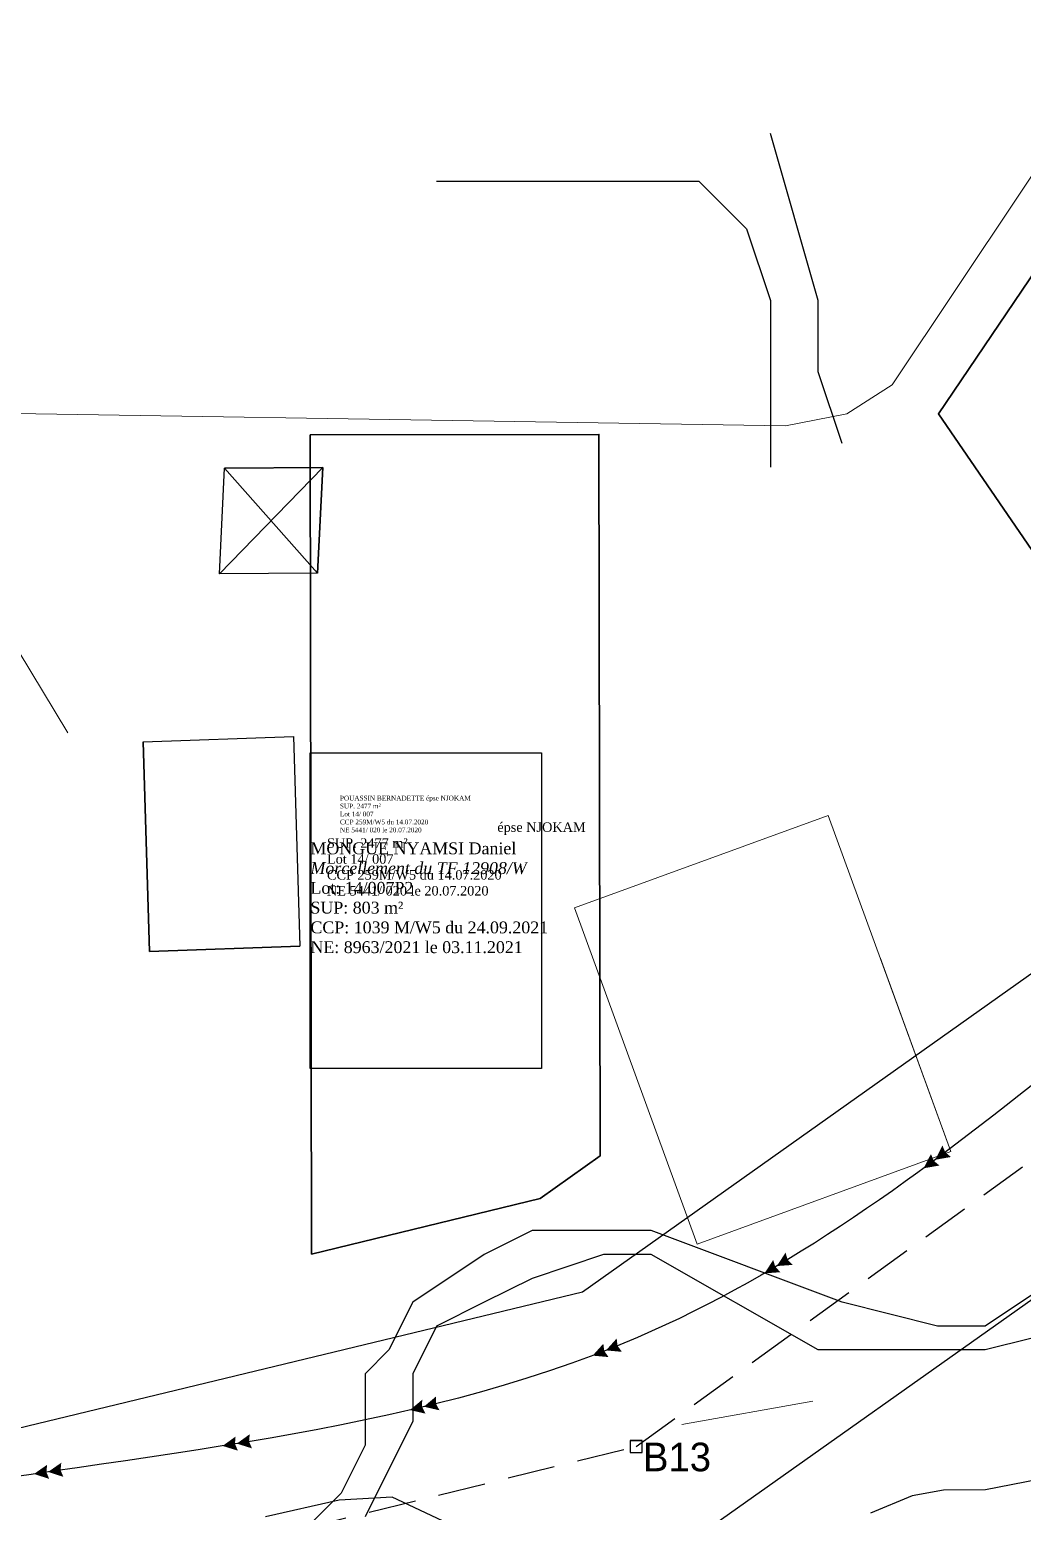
# Model space of a CAD drawing. Header units: millimetres. Extents: x 579832 to 917290, y 449831 to 1452191.
# Drawn here: x 582863.4 to 582967.5, y 451563.1 to 451718.4 of the extents above; entities that cross this region are included whole.
import ezdxf

# ---------------------------------------------------------------- set-up
doc = ezdxf.new("R2010")
doc.units = ezdxf.units.MM
doc.header["$LTSCALE"] = 10
doc.linetypes.add('DASHED', pattern=[0.75, 0.5, -0.25])
for name, color, linetype in [('AssEP_s', 2, 'Continuous'), ('drain nouveau', 6, 'Continuous'), ('end maj 26 02 2021', 7, 'Continuous'), ('MAJ NOV 2021', 7, 'Continuous'), ('VOIRIES_7M5', 7, 'Continuous')]:
    doc.layers.add(name, color=color, linetype=linetype)
for name, color, linetype, lineweight in [('cH2O_intermitent', 140, 'Continuous', 30), ('drains_fossés', 120, 'Continuous', 20), ('Roads_others', 24, 'Continuous', 9)]:
    doc.layers.add(name, color=color, linetype=linetype, lineweight=lineweight)
doc.styles.add('STYLE3', font='tt0012m_.ttf', dxfattribs={"height": 13})
doc.styles.add('Times 1.0', font='times.ttf', dxfattribs={"width": 0.99, "height": 1})

# ---------------------------------------------------------------- blocks, each defined once
blk = doc.blocks.new('GeoAssEP')
for points in [[(0, 0), (-1, -0.5), (-1, 0.5), (-0.875, 0)], [(1, 0), (0, -0.5), (0, 0.5), (0.125, 0)]]:
    blk.add_solid(points)

msp = doc.modelspace()

# ---------------------------------------------------------------- linework, layer by layer
at = {"color": 0, "lineweight": 13}
msp.add_line((582947.16, 451636.01), (582960.01, 451600.8), dxfattribs=at)
msp.add_line((582947.16, 451636.01), (582960.01, 451600.8), dxfattribs=at)
at = {"color": 2, "lineweight": 13}
for p, q in [((582920.57, 451626.31), (582933.42, 451591.09)), ((582920.57, 451626.31), (582933.42, 451591.09)), ((582952.6, 451621.1), (582960.01, 451600.8)), ((582952.6, 451621.1), (582960.01, 451600.8)), ((582933.42, 451591.09), (582960.01, 451600.8)), ((582933.42, 451591.09), (582960.01, 451600.8))]:
    msp.add_line(p, q, dxfattribs=at)
at = {"color": 7}
for p, q in [((582926.41, 451570.5), (582926.41, 451569.25)), ((582927.66, 451570.5), (582926.41, 451570.5)), ((582926.41, 451570.5), (582927.66, 451570.5)), ((582926.41, 451570.5), (582926.41, 451569.25)), ((582927.66, 451570.5), (582926.41, 451570.5)), ((582926.41, 451570.5), (582927.66, 451570.5)), ((582927.66, 451569.25), (582927.66, 451570.5)), ((582927.66, 451569.25), (582927.66, 451570.5)), ((582926.41, 451569.25), (582927.66, 451569.25)), ((582926.41, 451569.25), (582927.66, 451569.25))]:
    msp.add_line(p, q, dxfattribs=at)
at = {"color": 7, "flags": 128}
for points in [[(582883.88, 451672.4), (582894.19, 451672.46), (582893.63, 451661.39), (582883.33, 451661.34)], [(582883.88, 451672.4), (582894.19, 451672.46), (582893.63, 451661.39), (582883.33, 451661.34)], [(582875.34, 451643.72), (582891.11, 451644.28), (582891.77, 451622.32), (582876, 451621.75)], [(582875.34, 451643.72), (582891.11, 451644.28), (582891.77, 451622.32), (582876, 451621.75), (582875.34, 451643.72)], [(582875.34, 451643.72), (582891.11, 451644.28), (582891.77, 451622.32), (582876, 451621.75)], [(582875.34, 451643.72), (582891.11, 451644.28), (582891.77, 451622.32), (582876, 451621.75), (582875.34, 451643.72)]]:
    msp.add_lwpolyline(points, close=True, dxfattribs=at)
for points in [[(582894.19, 451672.46), (582883.33, 451661.34)], [(582894.19, 451672.46), (582883.33, 451661.34)], [(582883.33, 451661.34), (582883.88, 451672.4)], [(582883.33, 451661.34), (582883.88, 451672.4)], [(582894.19, 451672.46), (582883.88, 451672.4)], [(582894.19, 451672.46), (582883.88, 451672.4)], [(582883.88, 451672.4), (582893.63, 451661.39)], [(582883.88, 451672.4), (582893.63, 451661.39)], [(582893.63, 451661.39), (582894.19, 451672.46)], [(582893.63, 451661.39), (582894.19, 451672.46)], [(582893.63, 451661.39), (582883.33, 451661.34)], [(582893.63, 451661.39), (582883.33, 451661.34)], [(582875.34, 451643.72), (582891.11, 451644.28)], [(582875.34, 451643.72), (582891.11, 451644.28)], [(582875.34, 451643.72), (582876, 451621.75)], [(582875.34, 451643.72), (582876, 451621.75)], [(582891.11, 451644.28), (582891.77, 451622.32)], [(582891.11, 451644.28), (582891.77, 451622.32)], [(582876, 451621.75), (582891.77, 451622.32)], [(582876, 451621.75), (582891.77, 451622.32)]]:
    msp.add_lwpolyline(points, dxfattribs=at)
at = {"color": 0, "lineweight": 13, "flags": 128}
msp.add_lwpolyline([(582920.57, 451626.31), (582947.16, 451636.01), (582960.01, 451600.8), (582933.42, 451591.09), (582920.57, 451626.31)], close=True, dxfattribs=at)
msp.add_lwpolyline([(582920.57, 451626.31), (582947.16, 451636.01), (582960.01, 451600.8), (582933.42, 451591.09), (582920.57, 451626.31)], close=True, dxfattribs=at)
at = {"color": 7, "start_tangent": (-0.926082, 0.377321)}
msp.add_spline([(583557.66, 451862.83), (583505.31, 451833.89), (583395.95, 451826.22), (583268.75, 451825.46), (583255.02, 451823.47), (583225.69, 451797.96), (583176.33, 451769.14), (583135.53, 451733.73), (583020.52, 451647.21), (583013.36, 451642.64), (582927.16, 451581.29), (582848.14, 451564.53), (582742.55, 451535.93), (582737.22, 451534.15), (582651.6, 451456.74), (582638.85, 451458.5)], degree=3, dxfattribs=at)
msp.add_spline([(583557.66, 451862.83), (583505.31, 451833.89), (583395.95, 451826.22), (583268.75, 451825.46), (583255.02, 451823.47), (583225.69, 451797.96), (583176.33, 451769.14), (583135.53, 451733.73), (583020.52, 451647.21), (583013.36, 451642.64), (582927.16, 451581.29), (582848.14, 451564.53), (582742.55, 451535.93), (582737.22, 451534.15), (582651.6, 451456.74), (582638.85, 451458.5)], degree=3, dxfattribs=at)
at = {"layer": 'cH2O_intermitent'}
for points in [[(582969.21, 451566.42), (582963.65, 451565.34), (582959.26, 451565.3), (582955.96, 451564.7), (582951.6, 451562.89)], [(582969.21, 451566.42), (582963.65, 451565.34), (582959.26, 451565.3), (582955.96, 451564.7), (582951.6, 451562.89)], [(582919.74, 451555.97), (582901.43, 451564.57), (582895.9, 451564.24), (582888.16, 451562.49)], [(582919.74, 451555.97), (582901.43, 451564.57), (582895.9, 451564.24), (582888.16, 451562.49)]]:
    msp.add_lwpolyline(points, dxfattribs=at)
at = {"layer": 'drain nouveau', "color": 7, "lineweight": 30}
for p, q in [((582921.41, 451586.08), (583090.51, 451706.04)), ((582921.41, 451586.08), (583090.51, 451706.04)), ((583106.73, 451683.17), (582933.7, 451560.6)), ((583106.73, 451683.17), (582933.7, 451560.6)), ((582812.7, 451559.84), (582921.41, 451586.08)), ((582812.7, 451559.84), (582921.41, 451586.08))]:
    msp.add_line(p, q, dxfattribs=at)
at = {"layer": 'drains_fossés'}
msp.add_line((582945.55, 451574.63), (582931.82, 451572.18), dxfattribs=at)
msp.add_line((582945.55, 451574.63), (582931.82, 451572.18), dxfattribs=at)
msp.add_lwpolyline([(582850.52, 451658.61), (582858.78, 451663.52), (582862.24, 451653.28), (582867.43, 451644.67)], dxfattribs=at)
msp.add_lwpolyline([(582850.52, 451658.61), (582858.78, 451663.52), (582862.24, 451653.28), (582867.43, 451644.67)], dxfattribs=at)
at = {"layer": 'end maj 26 02 2021', "flags": 128}
for points in [[(582948.61, 451674.99), (582946.11, 451682.49), (582946.11, 451689.99), (582941.11, 451707.49)], [(582948.61, 451674.99), (582946.11, 451682.49), (582946.11, 451689.99), (582941.11, 451707.49)], [(582948.61, 451674.99), (582946.11, 451682.49), (582946.11, 451689.99), (582941.11, 451707.49)], [(582948.61, 451674.99), (582946.11, 451682.49), (582946.11, 451689.99), (582941.11, 451707.49)], [(582906.11, 451702.49), (582926.11, 451702.49), (582933.61, 451702.49), (582938.61, 451697.49), (582941.11, 451689.99), (582941.11, 451682.49), (582941.11, 451672.49)], [(582906.11, 451702.49), (582926.11, 451702.49), (582933.61, 451702.49), (582938.61, 451697.49), (582941.11, 451689.99), (582941.11, 451682.49), (582941.11, 451672.49)], [(582906.11, 451702.49), (582926.11, 451702.49), (582933.61, 451702.49), (582938.61, 451697.49), (582941.11, 451689.99), (582941.11, 451682.49), (582941.11, 451672.49)], [(582906.11, 451702.49), (582926.11, 451702.49), (582933.61, 451702.49), (582938.61, 451697.49), (582941.11, 451689.99), (582941.11, 451682.49), (582941.11, 451672.49)], [(583028.61, 451599.99), (583018.61, 451604.99), (583013.61, 451607.49), (583008.61, 451604.99), (583006.11, 451602.49), (583003.61, 451599.99), (582998.61, 451597.49), (582996.11, 451594.99), (582991.11, 451594.99), (582986.11, 451594.99), (582983.61, 451592.49), (582978.61, 451592.49), (582973.61, 451589.99), (582973.61, 451587.49), (582971.11, 451587.49), (582963.61, 451582.49), (582958.61, 451582.49)], [(583028.61, 451599.99), (583018.61, 451604.99), (583013.61, 451607.49), (583008.61, 451604.99), (583006.11, 451602.49), (583003.61, 451599.99), (582998.61, 451597.49), (582996.11, 451594.99), (582991.11, 451594.99), (582986.11, 451594.99), (582983.61, 451592.49), (582978.61, 451592.49), (582973.61, 451589.99), (582973.61, 451587.49), (582971.11, 451587.49), (582963.61, 451582.49), (582958.61, 451582.49)], [(583028.61, 451599.99), (583018.61, 451604.99), (583013.61, 451607.49), (583008.61, 451604.99), (583006.11, 451602.49), (583003.61, 451599.99), (582998.61, 451597.49), (582996.11, 451594.99), (582991.11, 451594.99), (582986.11, 451594.99), (582983.61, 451592.49), (582978.61, 451592.49), (582973.61, 451589.99), (582973.61, 451587.49), (582971.11, 451587.49), (582963.61, 451582.49), (582958.61, 451582.49)], [(583028.61, 451599.99), (583018.61, 451604.99), (583013.61, 451607.49), (583008.61, 451604.99), (583006.11, 451602.49), (583003.61, 451599.99), (582998.61, 451597.49), (582996.11, 451594.99), (582991.11, 451594.99), (582986.11, 451594.99), (582983.61, 451592.49), (582978.61, 451592.49), (582973.61, 451589.99), (582973.61, 451587.49), (582971.11, 451587.49), (582963.61, 451582.49), (582958.61, 451582.49)], [(582958.61, 451582.49), (582948.61, 451584.99), (582928.61, 451592.49), (582923.61, 451592.49), (582916.11, 451592.49), (582911.11, 451589.99), (582903.61, 451584.99), (582901.11, 451579.99), (582898.61, 451577.49), (582898.61, 451572.49), (582898.61, 451569.99), (582896.11, 451564.99), (582893.61, 451562.49), (582891.11, 451559.99)], [(582958.61, 451582.49), (582948.61, 451584.99), (582928.61, 451592.49), (582923.61, 451592.49), (582916.11, 451592.49), (582911.11, 451589.99), (582903.61, 451584.99), (582901.11, 451579.99), (582898.61, 451577.49), (582898.61, 451572.49), (582898.61, 451569.99), (582896.11, 451564.99), (582893.61, 451562.49), (582891.11, 451559.99)], [(582958.61, 451582.49), (582948.61, 451584.99), (582928.61, 451592.49), (582923.61, 451592.49), (582916.11, 451592.49), (582911.11, 451589.99), (582903.61, 451584.99), (582901.11, 451579.99), (582898.61, 451577.49), (582898.61, 451572.49), (582898.61, 451569.99), (582896.11, 451564.99), (582893.61, 451562.49), (582891.11, 451559.99)], [(582958.61, 451582.49), (582948.61, 451584.99), (582928.61, 451592.49), (582923.61, 451592.49), (582916.11, 451592.49), (582911.11, 451589.99), (582903.61, 451584.99), (582901.11, 451579.99), (582898.61, 451577.49), (582898.61, 451572.49), (582898.61, 451569.99), (582896.11, 451564.99), (582893.61, 451562.49), (582891.11, 451559.99)], [(582973.61, 451582.49), (582963.61, 451579.99), (582946.11, 451579.99), (582928.61, 451589.99), (582923.61, 451589.99), (582916.11, 451587.49), (582911.11, 451584.99), (582906.11, 451582.49), (582903.61, 451577.49), (582903.61, 451574.99), (582903.61, 451572.49), (582901.11, 451567.49), (582898.61, 451562.49)], [(582973.61, 451582.49), (582963.61, 451579.99), (582946.11, 451579.99), (582928.61, 451589.99), (582923.61, 451589.99), (582916.11, 451587.49), (582911.11, 451584.99), (582906.11, 451582.49), (582903.61, 451577.49), (582903.61, 451574.99), (582903.61, 451572.49), (582901.11, 451567.49), (582898.61, 451562.49)], [(582973.61, 451582.49), (582963.61, 451579.99), (582946.11, 451579.99), (582928.61, 451589.99), (582923.61, 451589.99), (582916.11, 451587.49), (582911.11, 451584.99), (582906.11, 451582.49), (582903.61, 451577.49), (582903.61, 451574.99), (582903.61, 451572.49), (582901.11, 451567.49), (582898.61, 451562.49)], [(582973.61, 451582.49), (582963.61, 451579.99), (582946.11, 451579.99), (582928.61, 451589.99), (582923.61, 451589.99), (582916.11, 451587.49), (582911.11, 451584.99), (582906.11, 451582.49), (582903.61, 451577.49), (582903.61, 451574.99), (582903.61, 451572.49), (582901.11, 451567.49), (582898.61, 451562.49)]]:
    msp.add_lwpolyline(points, dxfattribs=at)
at = {"layer": 'end maj 26 02 2021', "color": 150, "lineweight": 35, "flags": 128}
for points in [[(582977.01, 451705.1), (582992.36, 451679.1), (583020.56, 451665.77), (582984.24, 451640.89), (582958.71, 451678.11)], [(582977.01, 451705.1), (582992.36, 451679.1), (583020.56, 451665.77), (582984.24, 451640.89), (582958.71, 451678.11)], [(582892.85, 451675.89), (582923.12, 451675.93), (582923.25, 451600.33), (582916.97, 451595.87), (582893, 451590.04)], [(582892.85, 451675.89), (582923.12, 451675.93), (582923.25, 451600.33), (582916.97, 451595.87), (582893, 451590.04)]]:
    msp.add_lwpolyline(points, close=True, dxfattribs=at)
at = {"layer": 'end maj 26 02 2021', "color": 150, "flags": 128}
msp.add_lwpolyline([(582977.01, 451705.1), (582992.36, 451679.1), (583020.56, 451665.77), (582984.24, 451640.89), (582958.71, 451678.11)], close=True, dxfattribs=at)
msp.add_lwpolyline([(582977.01, 451705.1), (582992.36, 451679.1), (583020.56, 451665.77), (582984.24, 451640.89), (582958.71, 451678.11)], close=True, dxfattribs=at)
msp.add_lwpolyline([(582977.01, 451705.1), (582992.36, 451679.1), (583020.56, 451665.77), (582984.24, 451640.89), (582958.71, 451678.11)], close=True, dxfattribs=at)
msp.add_lwpolyline([(582977.01, 451705.1), (582992.36, 451679.1), (583020.56, 451665.77), (582984.24, 451640.89), (582958.71, 451678.11)], close=True, dxfattribs=at)
at = {"layer": 'end maj 26 02 2021', "color": 150, "lineweight": -3, "flags": 128}
msp.add_lwpolyline([(582892.85, 451675.89), (582923.12, 451675.93), (582923.25, 451600.33), (582916.97, 451595.87), (582893, 451590.04)], close=True, dxfattribs=at)
msp.add_lwpolyline([(582892.85, 451675.89), (582923.12, 451675.93), (582923.25, 451600.33), (582916.97, 451595.87), (582893, 451590.04)], close=True, dxfattribs=at)
msp.add_lwpolyline([(582892.85, 451675.89), (582923.12, 451675.93), (582923.25, 451600.33), (582916.97, 451595.87), (582893, 451590.04)], close=True, dxfattribs=at)
msp.add_lwpolyline([(582892.85, 451675.89), (582923.12, 451675.93), (582923.25, 451600.33), (582916.97, 451595.87), (582893, 451590.04)], close=True, dxfattribs=at)
at = {"layer": 'MAJ NOV 2021', "flags": 128}
msp.add_lwpolyline([(582892.86, 451642.58), (582917.12, 451642.58), (582917.12, 451609.48), (582892.86, 451609.48)], close=True, dxfattribs=at)
msp.add_lwpolyline([(582892.86, 451642.58), (582917.12, 451642.58), (582917.12, 451609.48), (582892.86, 451609.48)], close=True, dxfattribs=at)
msp.add_lwpolyline([(582892.86, 451642.58), (582917.12, 451642.58), (582917.12, 451609.48), (582892.86, 451609.48)], close=True, dxfattribs=at)
msp.add_lwpolyline([(582892.86, 451642.58), (582917.12, 451642.58), (582917.12, 451609.48), (582892.86, 451609.48)], close=True, dxfattribs=at)
at = {"layer": 'Roads_others'}
msp.add_lwpolyline([(583039.92, 451875.91), (583036.87, 451874.36), (583035.54, 451871.32), (583034.99, 451805.3), (583033.78, 451800.07), (583031.4, 451795.26), (583004.78, 451757.38), (583000.27, 451750.62), (582973.96, 451711.23), (582953.87, 451681.14), (582949.11, 451678.11), (582942.7, 451676.84), (582833.52, 451678.6)], dxfattribs=at)
msp.add_lwpolyline([(583039.92, 451875.91), (583036.87, 451874.36), (583035.54, 451871.32), (583034.99, 451805.3), (583033.78, 451800.07), (583031.4, 451795.26), (583004.78, 451757.38), (583000.27, 451750.62), (582973.96, 451711.23), (582953.87, 451681.14), (582949.11, 451678.11), (582942.7, 451676.84), (582833.52, 451678.6)], dxfattribs=at)
at = {"layer": 'VOIRIES_7M5', "linetype": 'DASHED'}
msp.add_lwpolyline([(583550.54, 451859.64), (583559.62, 451812.65), (583621.69, 451770.76), (583594.62, 451698.71), (583544.17, 451750.91), (583338.33, 451759.16), (583101.7, 451540.77), (583085.42, 451558.42), (583011.17, 451486.72), (582756.2, 451468.79), (582727.16, 451494.24), (582746.11, 451525.27), (582927.03, 451569.88), (583260.62, 451811.15), (583480.62, 451812.52)], close=True, dxfattribs=at)
msp.add_lwpolyline([(583550.54, 451859.64), (583559.62, 451812.65), (583621.69, 451770.76), (583594.62, 451698.71), (583544.17, 451750.91), (583338.33, 451759.16), (583101.7, 451540.77), (583085.42, 451558.42), (583011.17, 451486.72), (582756.2, 451468.79), (582727.16, 451494.24), (582746.11, 451525.27), (582927.03, 451569.88), (583260.62, 451811.15), (583480.62, 451812.52)], close=True, dxfattribs=at)

# ---------------------------------------------------------------- block references
at = {"layer": 'AssEP_s'}
for p, xscale, yscale, zscale, rotation in [((582958.38, 451599.92), 1.500000000022131, 1.500000000022131, 1.500000000022131, 216.5050224711928), ((582958.38, 451599.92), 1.500000000022131, 1.500000000022131, 1.500000000022131, 216.5050224711928), ((582941.78, 451588.78), 1.499999999981875, 1.499999999981875, 1.499999999981875, 210.6484037963109), ((582941.78, 451588.78), 1.499999999981875, 1.499999999981875, 1.499999999981875, 210.6484037963109), ((582923.86, 451579.94), 1.499999999970525, 1.499999999970525, 1.499999999970525, 201.431879453915), ((582923.86, 451579.94), 1.499999999970525, 1.499999999970525, 1.499999999970525, 201.431879453915), ((582904.77, 451574.04), 1.499999999985561, 1.499999999985561, 1.499999999985561, 193.5603916298741), ((582904.77, 451574.04), 1.499999999985561, 1.499999999985561, 1.499999999985561, 193.5603916298741), ((582885.15, 451570.17), 1.500000000012858, 1.500000000012858, 1.500000000012858, 189.305064481985), ((582885.15, 451570.17), 1.500000000012858, 1.500000000012858, 1.500000000012858, 189.305064481985), ((582865.38, 451567.21), 1.500000000027363, 1.500000000027363, 1.500000000027363, 188.2441619088413), ((582865.38, 451567.21), 1.500000000027363, 1.500000000027363, 1.500000000027363, 188.2441619088413)]:
    msp.add_blockref('GeoAssEP', p, dxfattribs=dict(at, xscale=xscale, yscale=yscale, zscale=zscale, rotation=rotation))

# ---------------------------------------------------------------- texts
at = {"color": 7, "style": 'STYLE3'}
msp.add_text('B13', height=3, dxfattribs=at).set_placement((582927.74, 451567.27))
msp.add_text('B13', height=3, dxfattribs=at).set_placement((582927.74, 451567.27))
at = {"layer": 'end maj 26 02 2021', "color": 150, "linetype": 'ByBlock', "lineweight": -3, "ltscale": 0.0014, "width": 32.9725, "attachment_point": 1, "style": 'Times 1.0'}
for insert, char_height in [((582895.97, 451638.07), 0.5), ((582895.97, 451638.07), 0.5), ((582895.97, 451638.07), 0.5), ((582895.97, 451638.07), 0.5), ((582894.61, 451635.28), 1), ((582894.61, 451635.28), 1)]:
    msp.add_mtext('{\\C256;POUASSIN BERNADETTE épse NJOKAM\\PSUP. 2477 m²\\PLot 14/ 007\\PCCP 259M/W5 du 14.07.2020\\PNE 5441/ 020 le 20.07.2020}', dxfattribs=dict(at, insert=insert, char_height=char_height))
at = {"layer": 'MAJ NOV 2021', "linetype": 'ByBlock', "lineweight": -3, "ltscale": 0.0014, "insert": (582892.88, 451633.18), "char_height": 1.24262, "width": 24.1513, "attachment_point": 1, "rotation": 359.9911}
msp.add_mtext('\\A1;{\\fTimes New Roman|b0|i0|c0|p18;\\C7;MONGUE NYAMSI Daniel  \\P\\fTimes New Roman|b0|i1|c0|p18;\\C1;Morcellement du TF 12908/W\\fTimes New Roman|b0|i0|c186|p18;\\P\\C7;Lot\\fTimes New Roman|b0|i0|c0|p18;:\\fTimes New Roman|b0|i0|c186|p18; \\fTimes New Roman|b0|i0|c0|p18;14/007P2\\fTimes New Roman|b0|i0|c186|p18;\\PSUP\\fTimes New Roman|b0|i0|c0|p18;: 803 \\fTimes New Roman|b0|i0|c186|p18;m²\\PCCP\\fTimes New Roman|b0|i0|c0|p18;: 1039 \\fTimes New Roman|b0|i0|c186|p18;M/W\\fTimes New Roman|b0|i0|c0|p18;5\\fTimes New Roman|b0|i0|c186|p18; du\\fTimes New Roman|b0|i0|c0|p18; 24\\fTimes New Roman|b0|i0|c186|p18;.\\fTimes New Roman|b0|i0|c0|p18;09\\fTimes New Roman|b0|i0|c186|p18;.\\fTimes New Roman|b0|i0|c0|p18;2\\fTimes New Roman|b0|i0|c186|p18;0\\fTimes New Roman|b0|i0|c0|p18;21\\P\\fTimes New Roman|b0|i0|c186|p18;NE\\fTimes New Roman|b0|i0|c0|p18;:\\fTimes New Roman|b0|i0|c186|p18; \\fTimes New Roman|b0|i0|c0|p18;8963\\fTimes New Roman|b0|i0|c186|p18;/2021 le \\fTimes New Roman|b0|i0|c0|p18;03\\fTimes New Roman|b0|i0|c186|p18;.\\fTimes New Roman|b0|i0|c0|p18;11\\fTimes New Roman|b0|i0|c186|p18;.2021}', dxfattribs=at)
msp.add_mtext('\\A1;{\\fTimes New Roman|b0|i0|c0|p18;\\C7;MONGUE NYAMSI Daniel  \\P\\fTimes New Roman|b0|i1|c0|p18;\\C1;Morcellement du TF 12908/W\\fTimes New Roman|b0|i0|c186|p18;\\P\\C7;Lot\\fTimes New Roman|b0|i0|c0|p18;:\\fTimes New Roman|b0|i0|c186|p18; \\fTimes New Roman|b0|i0|c0|p18;14/007P2\\fTimes New Roman|b0|i0|c186|p18;\\PSUP\\fTimes New Roman|b0|i0|c0|p18;: 803 \\fTimes New Roman|b0|i0|c186|p18;m²\\PCCP\\fTimes New Roman|b0|i0|c0|p18;: 1039 \\fTimes New Roman|b0|i0|c186|p18;M/W\\fTimes New Roman|b0|i0|c0|p18;5\\fTimes New Roman|b0|i0|c186|p18; du\\fTimes New Roman|b0|i0|c0|p18; 24\\fTimes New Roman|b0|i0|c186|p18;.\\fTimes New Roman|b0|i0|c0|p18;09\\fTimes New Roman|b0|i0|c186|p18;.\\fTimes New Roman|b0|i0|c0|p18;2\\fTimes New Roman|b0|i0|c186|p18;0\\fTimes New Roman|b0|i0|c0|p18;21\\P\\fTimes New Roman|b0|i0|c186|p18;NE\\fTimes New Roman|b0|i0|c0|p18;:\\fTimes New Roman|b0|i0|c186|p18; \\fTimes New Roman|b0|i0|c0|p18;8963\\fTimes New Roman|b0|i0|c186|p18;/2021 le \\fTimes New Roman|b0|i0|c0|p18;03\\fTimes New Roman|b0|i0|c186|p18;.\\fTimes New Roman|b0|i0|c0|p18;11\\fTimes New Roman|b0|i0|c186|p18;.2021}', dxfattribs=at)
msp.add_mtext('\\A1;{\\fTimes New Roman|b0|i0|c0|p18;\\C7;MONGUE NYAMSI Daniel  \\P\\fTimes New Roman|b0|i1|c0|p18;\\C1;Morcellement du TF 12908/W\\fTimes New Roman|b0|i0|c186|p18;\\P\\C7;Lot\\fTimes New Roman|b0|i0|c0|p18;:\\fTimes New Roman|b0|i0|c186|p18; \\fTimes New Roman|b0|i0|c0|p18;14/007P2\\fTimes New Roman|b0|i0|c186|p18;\\PSUP\\fTimes New Roman|b0|i0|c0|p18;: 803 \\fTimes New Roman|b0|i0|c186|p18;m²\\PCCP\\fTimes New Roman|b0|i0|c0|p18;: 1039 \\fTimes New Roman|b0|i0|c186|p18;M/W\\fTimes New Roman|b0|i0|c0|p18;5\\fTimes New Roman|b0|i0|c186|p18; du\\fTimes New Roman|b0|i0|c0|p18; 24\\fTimes New Roman|b0|i0|c186|p18;.\\fTimes New Roman|b0|i0|c0|p18;09\\fTimes New Roman|b0|i0|c186|p18;.\\fTimes New Roman|b0|i0|c0|p18;2\\fTimes New Roman|b0|i0|c186|p18;0\\fTimes New Roman|b0|i0|c0|p18;21\\P\\fTimes New Roman|b0|i0|c186|p18;NE\\fTimes New Roman|b0|i0|c0|p18;:\\fTimes New Roman|b0|i0|c186|p18; \\fTimes New Roman|b0|i0|c0|p18;8963\\fTimes New Roman|b0|i0|c186|p18;/2021 le \\fTimes New Roman|b0|i0|c0|p18;03\\fTimes New Roman|b0|i0|c186|p18;.\\fTimes New Roman|b0|i0|c0|p18;11\\fTimes New Roman|b0|i0|c186|p18;.2021}', dxfattribs=at)
msp.add_mtext('\\A1;{\\fTimes New Roman|b0|i0|c0|p18;\\C7;MONGUE NYAMSI Daniel  \\P\\fTimes New Roman|b0|i1|c0|p18;\\C1;Morcellement du TF 12908/W\\fTimes New Roman|b0|i0|c186|p18;\\P\\C7;Lot\\fTimes New Roman|b0|i0|c0|p18;:\\fTimes New Roman|b0|i0|c186|p18; \\fTimes New Roman|b0|i0|c0|p18;14/007P2\\fTimes New Roman|b0|i0|c186|p18;\\PSUP\\fTimes New Roman|b0|i0|c0|p18;: 803 \\fTimes New Roman|b0|i0|c186|p18;m²\\PCCP\\fTimes New Roman|b0|i0|c0|p18;: 1039 \\fTimes New Roman|b0|i0|c186|p18;M/W\\fTimes New Roman|b0|i0|c0|p18;5\\fTimes New Roman|b0|i0|c186|p18; du\\fTimes New Roman|b0|i0|c0|p18; 24\\fTimes New Roman|b0|i0|c186|p18;.\\fTimes New Roman|b0|i0|c0|p18;09\\fTimes New Roman|b0|i0|c186|p18;.\\fTimes New Roman|b0|i0|c0|p18;2\\fTimes New Roman|b0|i0|c186|p18;0\\fTimes New Roman|b0|i0|c0|p18;21\\P\\fTimes New Roman|b0|i0|c186|p18;NE\\fTimes New Roman|b0|i0|c0|p18;:\\fTimes New Roman|b0|i0|c186|p18; \\fTimes New Roman|b0|i0|c0|p18;8963\\fTimes New Roman|b0|i0|c186|p18;/2021 le \\fTimes New Roman|b0|i0|c0|p18;03\\fTimes New Roman|b0|i0|c186|p18;.\\fTimes New Roman|b0|i0|c0|p18;11\\fTimes New Roman|b0|i0|c186|p18;.2021}', dxfattribs=at)

doc.saveas('drawing.dxf')
